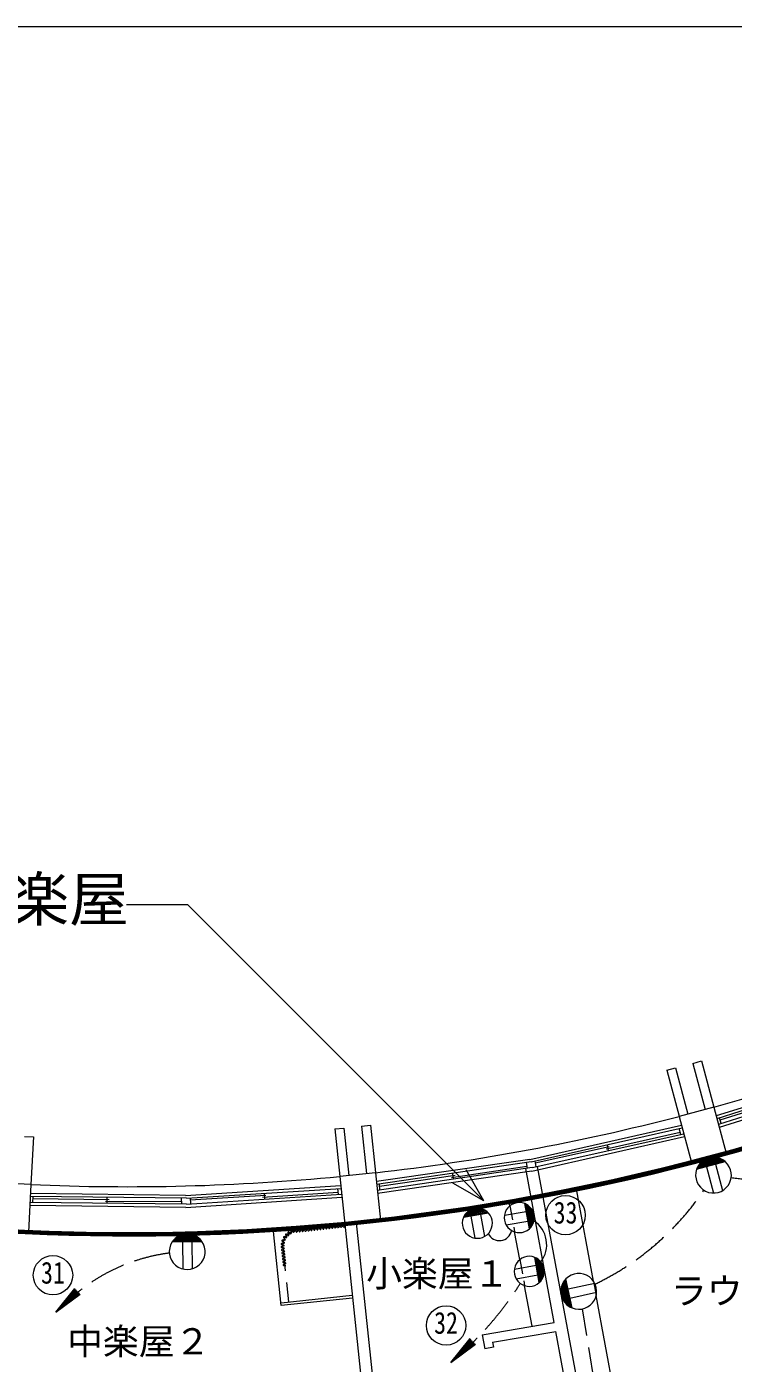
# Model space of a CAD drawing. Units: millimetres, scale not verified. Extents: x -33719 to 22651, y -21066 to 18138.
# Drawn here: x -12457 to -620, y -4248 to 18138 of the extents above; entities that cross this region are included whole.
import ezdxf
from ezdxf.enums import TextEntityAlignment as Align

# ---------------------------------------------------------------- set-up
doc = ezdxf.new("R2010")
doc.units = ezdxf.units.MM
doc.header["$LTSCALE"] = 200
for name, pattern in [('DASHED1', [1.8, 1.2, -0.6]), ('DASHED2', [3, 2, -1]), ('DASHED3', [4, 3, -1])]:
    doc.linetypes.add(name, pattern=pattern)
for name, color, linetype, lineweight in [('1-0_121', 7, 'Continuous', 9), ('1-F', 1, 'Continuous', 35), ('8-1', 7, 'Continuous', 9), ('8-2', 7, 'Continuous', 9), ('E-0', 7, 'Continuous', 9), ('F-0', 7, 'Continuous', 9)]:
    doc.layers.add(name, color=color, linetype=linetype, lineweight=lineweight)
doc.styles.add('HG創英角ｺﾞｼｯｸUB', font='')
doc.styles.add('HGｺﾞｼｯｸE', font='')
doc.styles.add('ＭＳ ゴシック', font='')
doc.styles.get('HG創英角ｺﾞｼｯｸUB').set_extended_font_data('HG創英角ｺﾞｼｯｸUB')
doc.styles.get('HGｺﾞｼｯｸE').set_extended_font_data('HGｺﾞｼｯｸE')
doc.styles.get('ＭＳ ゴシック').set_extended_font_data('MS Gothic')

msp = doc.modelspace()

# ---------------------------------------------------------------- linework, layer by layer
at = {"layer": '1-0_121'}
for p, q in [((-1732.9, 660.3), (-1587.8, 698.2)), ((-1587.8, 698.2), (-1381.2, -72.7)), ((-1298, 775.8), (-1153.3, 815.6)), ((-1298, 775.8), (-1091.4, 4.9)), ((-1153.3, 815.6), (-946.5, 43.7)), ((-1732.9, 660.3), (-1526.1, -111.5)), ((1574.2, 667.4), (-907.2, -103.1)), ((1601.3, 632.7), (-894.2, -151.4)), ((1634.7, 538.3), (-868.3, -248.1)), ((1641, 478.7), (-855.4, -296.4)), ((-946.3, 42.8), (-739.2, -730)), ((-841.5, -169.9), (377.9, 208.7)), ((-824.2, -234.4), (-850.1, -137.7)), ((-7295.7, -322.9), (-7146.5, -308.1)), ((-7295.7, -322.9), (-7212.2, -1117.5)), ((-7146.5, -308.1), (-7063, -1101.9)), ((-6848.1, -276.8), (-6699, -260.2)), ((-6848.1, -276.8), (-6764.7, -1070.5)), ((-6699, -260.2), (-6615.5, -1054.8)), ((-4028.2, -833.2), (-1486.9, -258)), ((-4006.9, -871.7), (-1473.9, -306.3)), ((-3988.7, -970.1), (-1448, -403)), ((-1509.3, -382.7), (-2750.6, -663.6)), ((-1500.7, -414.9), (-1526.6, -318.2)), ((-12494.6, -448.2), (-12344.7, -455.1)), ((-12344.7, -455.1), (-12386.5, -1253)), ((-3991.8, -1030), (-1435.1, -451.3)), ((-3937.6, -890.3), (-2698.2, -616.8)), ((-2735.1, -587.8), (-2713.1, -685.4)), ((-4028.2, -833.2), (-6599.6, -1206)), ((-4006.9, -871.7), (-6594.4, -1255.7)), ((-4091, -885.5), (-4073.1, -982.5)), ((-3943.7, -857.5), (-3925.5, -955.9)), ((-739.2, -730), (-1318.8, -885.3)), ((-6615.4, -1055.8), (-6531.8, -1851.4)), ((-3988.7, -970.1), (-6583.9, -1355.3)), ((-3991.8, -1030), (-6578.7, -1405)), ((-6545.2, -1282.3), (-5281.6, -1099.1)), ((-4079.2, -949.7), (-5339.1, -1140.2)), ((-5305.6, -1165.6), (-5319.8, -1067.3)), ((-3619.6, -3566.4), (-4097.8, -986.3)), ((-3081, -5375), (-3901, -950.5)), ((-12386.6, -1254), (-12985.8, -1222.6)), ((-12386.6, -1254), (-12428.5, -2052.9)), ((-9796.4, -1438.8), (-7196.4, -1268.3)), ((-9781.4, -1480.3), (-7191.1, -1318.1)), ((-7234.6, -1421.1), (-7245, -1321.6)), ((-6538.2, -1348.6), (-6548.6, -1249.1)), ((-2959.5, -2875.2), (-3245.6, -1331.4)), ((-9778.8, -1580.3), (-12402.4, -1554.7)), ((-9781.4, -1480.3), (-12397.1, -1454.8)), ((-9796.4, -1438.8), (-12394.5, -1404.8)), ((-12356.1, -1555.3), (-12350.9, -1455.4)), ((-12352.6, -1488.7), (-11076, -1505.4)), ((-9865, -1546), (-11139.2, -1537)), ((-11110.1, -1567.3), (-11108.8, -1468.1)), ((-9866.7, -1480.7), (-9864.1, -1579.3)), ((-9791.2, -1638.9), (-7175.5, -1467.3)), ((-9778.8, -1580.3), (-7180.7, -1417.6)), ((-9716.7, -1476.1), (-9714.1, -1576.1)), ((-9715.9, -1509.4), (-8449, -1433.2)), ((-7238, -1387.9), (-8508.1, -1471.2)), ((-8480.9, -1398.8), (-8474.3, -1498.6)), ((-4363.2, -1611.8), (-4372.2, -1563.6)), ((-9791.2, -1638.9), (-12405, -1604.7)), ((-7972.9, -2009.4), (-7975.9, -2048.8)), ((-7944, -2045.5), (-7955.1, -2007.5)), ((-7923.2, -2004.1), (-7926.2, -2043.6)), ((-7894.3, -2040.2), (-7905.4, -2002.3)), ((-7873.5, -1998.9), (-7876.5, -2038.4)), ((-7844.5, -2035), (-7855.7, -1997)), ((-7823.8, -1993.7), (-7826.8, -2033.1)), ((-7794.8, -2029.8), (-7806, -1991.8)), ((-7774, -1988.4), (-7777, -2027.9)), ((-7745.1, -2024.6), (-7756.2, -1986.6)), ((-7724.3, -1983.2), (-7727.3, -2022.7)), ((-7695.4, -2019.3), (-7706.5, -1981.4)), ((-7674.6, -1978), (-7677.6, -2017.5)), ((-7645.6, -2014.1), (-7656.8, -1976.1)), ((-7624.8, -1972.8), (-7627.9, -2012.2)), ((-7595.9, -2008.9), (-7607.1, -1970.9)), ((-7575.1, -1967.5), (-7578.1, -2007)), ((-7546.2, -2003.7), (-7557.3, -1965.7)), ((-7525.4, -1962.3), (-7528.4, -2001.8)), ((-7496.5, -1998.4), (-7507.6, -1960.4)), ((-7475.7, -1957.1), (-7478.7, -1996.6)), ((-7446.7, -1993.2), (-7457.9, -1955.2)), ((-7425.9, -1951.9), (-7428.9, -1991.3)), ((-7397, -1988), (-7408.2, -1950)), ((-7376.2, -1946.6), (-7379.2, -1986.1)), ((-7347.3, -1982.8), (-7358.4, -1944.8)), ((-7326.5, -1941.4), (-7329.5, -1980.9)), ((-7297.6, -1977.5), (-7308.7, -1939.5)), ((-7276.8, -1936.2), (-7279.8, -1975.7)), ((-7247.8, -1972.3), (-7259, -1934.3)), ((-7227, -1931), (-7230, -1970.4)), ((-7198.1, -1967.1), (-7209.2, -1929.1)), ((-7177.3, -1925.7), (-7180.3, -1965.2)), ((-7148.4, -1961.8), (-7159.5, -1923.9)), ((-7127.7, -1921.8), (-7130.6, -1960)), ((-6531.8, -1851.4), (-6929.6, -1893.3)), ((-6532.4, -5672.5), (-6929.6, -1893.3)), ((-12428.5, -2052.9), (-12828.8, -2032)), ((-8179.5, -2200.1), (-8142.9, -2219)), ((-8134.6, -2188.1), (-8172, -2183.1)), ((-8153.8, -2142.2), (-8126.3, -2171.9)), ((-8108.7, -2143.7), (-8145.2, -2126.1)), ((-8122.2, -2096.7), (-8098.7, -2130)), ((-8078.1, -2107.2), (-8109.3, -2083.7)), ((-8080.4, -2058.2), (-8064.6, -2096.3)), ((-8039.6, -2078.4), (-8065.4, -2048)), ((-8031, -2029), (-8024.5, -2070.6)), ((-7993.7, -2050.7), (-8014.1, -2022.6)), ((-4196.4, -2512.2), (-4282.4, -2047.9)), ((-8188.4, -2259.8), (-8152, -2264.6)), ((-8150.1, -2282.4), (-8188.1, -2293.6)), ((-8186.2, -2311.3), (-8146.7, -2314.3)), ((-8144.9, -2332.1), (-8182.9, -2343.3)), ((-8181, -2361.1), (-8141.5, -2364.1)), ((-8139.6, -2381.9), (-8177.6, -2393)), ((-8175.8, -2410.8), (-8136.3, -2413.8)), ((-8134.4, -2431.6), (-8172.4, -2442.7)), ((-8170.5, -2460.5), (-8131.1, -2463.5)), ((-8129.2, -2481.3), (-8167.2, -2492.5)), ((-8165.3, -2510.2), (-8125.8, -2513.3)), ((-8124, -2531), (-8162, -2542.2)), ((-8160.1, -2560), (-8120.6, -2563)), ((-8118.7, -2580.8), (-8156.7, -2591.9)), ((-8154.9, -2609.7), (-8115.4, -2612.7)), ((-8196.5, -3233), (-7003.1, -3107.6)), ((-3989.4, -3629), (-4115.6, -2948.2)), ((-2552, -5073.6), (-2915.9, -3110.4)), ((-6997.8, -3157.3), (-8191.3, -3282.7)), ((-4827.6, -3770.8), (-3619.6, -3566.4)), ((-4827.6, -3770.8), (-4784.2, -4004.7)), ((-4652.3, -3893.2), (-3592.3, -3713.9)), ((-3314.1, -5214.8), (-3592.3, -3713.9)), ((-4636.7, -3977.4), (-4784.2, -4004.7)), ((-4652.3, -3893.2), (-4636.7, -3977.4))]:
    msp.add_line(p, q, dxfattribs=at)
at = {"layer": '1-0_121', "linetype": 'DASHED1'}
for p, q in [((-4363.2, -1611.8), (-4282.4, -2047.9)), ((-4196.4, -2512.2), (-4115.6, -2948.2)), ((-2959.5, -2875.2), (-2915.9, -3110.4))]:
    msp.add_line(p, q, dxfattribs=at)
at = {"layer": '1-0_121', "linetype": 'DASHED2'}
for p, q in [((-7125.8, -1939.9), (-7946.3, -2026.2)), ((-8168.8, -2300.9), (-8072.2, -3220))]:
    msp.add_line(p, q, dxfattribs=at)
at = {"layer": '1-0_121'}
for points in [[(-946.3, 42.8), (-1525.8, -112.5), (-1318.8, -885.3)], [(-6615.4, -1055.8), (-7212.1, -1118.5), (-6731.3, -5693.5)], [(-8191.3, -3282.7), (-8321.9, -2039.6), (-7128.5, -1914.2)], [(-8149.3, -2236), (-8183.5, -2241.4), (-8183.8, -2241.4)]]:
    msp.add_lwpolyline(points, dxfattribs=at)
for centre, radius, start, end in [((-10760.8, 35509.8), 36800, 285.46792, 293.53375), ((-10760.3, 35510), 37600, 285.45715, 289.34762), ((-10760.8, 35509.9), 36800, 276.46792, 284.53375), ((-10760.3, 35510), 37600, 280.65238, 284.54285), ((-10760.8, 35510), 36800, 267.46792, 275.53375), ((-10760.3, 35510), 37600, 276.45715, 280.34762), ((-10760.3, 35510), 37600, 267.45715, 275.54285), ((-7963.6, -2012.9), 10, 32.56505, 159.43495), ((-7913.8, -2007.6), 10, 32.56505, 159.43495), ((-7864.1, -2002.4), 10, 32.56505, 159.43495), ((-7814.4, -1997.2), 10, 32.56505, 159.43495), ((-7764.7, -1992), 10, 32.56505, 159.43495), ((-7714.9, -1986.7), 10, 32.56505, 159.43495), ((-7665.2, -1981.5), 10, 32.56505, 159.43495), ((-7637.2, -2008.7), 10, 212.56505, 339.43495), ((-7615.5, -1976.3), 10, 32.56505, 159.43495), ((-7587.5, -2003.5), 10, 212.56505, 339.43495), ((-7565.8, -1971.1), 10, 32.56505, 159.43495), ((-7537.8, -1998.3), 10, 212.56505, 339.43495), ((-7516, -1965.8), 10, 32.56505, 159.43495), ((-7488, -1993), 10, 212.56505, 339.43495), ((-7466.3, -1960.6), 10, 32.56505, 159.43495), ((-7438.3, -1987.8), 10, 212.56505, 339.43495), ((-7416.6, -1955.4), 10, 32.56505, 159.43495), ((-7388.6, -1982.6), 10, 212.56505, 339.43495), ((-7366.9, -1950.1), 10, 32.56505, 159.43495), ((-7338.9, -1977.4), 10, 212.56505, 339.43495), ((-7317.1, -1944.9), 10, 32.56505, 159.43495), ((-7289.1, -1972.1), 10, 212.56505, 339.43495), ((-7267.4, -1939.7), 10, 32.56505, 159.43495), ((-7239.4, -1966.9), 10, 212.56505, 339.43495), ((-7217.7, -1934.5), 10, 32.56505, 159.43495), ((-7189.7, -1961.7), 10, 212.56505, 339.43495), ((-7168, -1929.2), 10, 32.56505, 159.43495), ((-7140, -1956.5), 10, 212.56505, 339.43495), ((-8172.3, -2193.1), 10, 87.92412, 224.59388), ((-8145.9, -2136), 10, 85.92617, 217.81635), ((-8150, -2226), 10, 274.13487, 44.59388), ((-8134.2, -2178.1), 10, 267.92412, 37.81635), ((-8112.9, -2093), 10, 68.88201, 202.11495), ((-8108, -2133.7), 10, 265.92617, 22.11495), ((-8070.5, -2056.6), 10, 58.95465, 188.86052), ((-8074.5, -2097.8), 10, 248.88201, 8.86052), ((-8034.4, -2069.9), 10, 238.95465, 355.57245), ((-8021, -2029.8), 10, 45.99847, 175.57245), ((-7985.3, -2045.3), 10, 212.56505, 339.43495), ((-7935.6, -2040.1), 10, 212.56505, 339.43495), ((-7885.8, -2034.9), 10, 212.56505, 339.43495), ((-7836.1, -2029.6), 10, 212.56505, 339.43495), ((-7786.4, -2024.4), 10, 212.56505, 339.43495), ((-7736.7, -2019.2), 10, 212.56505, 339.43495), ((-7686.9, -2014), 10, 212.56505, 339.43495), ((-8183.1, -2251.4), 10, 94.13487, 237.80997), ((-8182.7, -2302), 10, 122.56505, 249.43495), ((-8177.5, -2351.7), 10, 122.56505, 249.43495), ((-8172.3, -2401.4), 10, 122.56505, 249.43495), ((-8167, -2451.2), 10, 122.56505, 249.43495), ((-8155.5, -2274), 10, 302.56505, 69.43495), ((-8150.3, -2323.7), 10, 302.56505, 69.43495), ((-8145, -2373.4), 10, 302.56505, 69.43495), ((-8139.8, -2423.2), 10, 302.56505, 69.43495), ((-8161.8, -2500.9), 10, 122.56505, 249.43495), ((-8156.6, -2550.6), 10, 122.56505, 249.43495), ((-8151.3, -2600.3), 10, 122.56505, 249.43495), ((-8134.6, -2472.9), 10, 302.56505, 69.43495), ((-8129.4, -2522.6), 10, 302.56505, 69.43495), ((-8124.1, -2572.3), 10, 302.56505, 69.43495)]:
    msp.add_arc(centre, radius, start, end, dxfattribs=at)
at = {"layer": '1-0_121', "linetype": 'DASHED2'}
msp.add_arc((-7920.1, -2274.8), 250, 96.00001, 186, dxfattribs=at)
at = {"layer": '1-F'}
for radius, start, end in [(37580, 257.81704, 298.34762), (37590, 257.83233, 298.34762), (37600, 257.84762, 298.34762), (37610, 257.86289, 298.33242), (37620, 257.87816, 293.54285), (41400, 278.1116, 298.33386), (41410, 278.12547, 298.34773), (41420, 278.13934, 298.3616), (41430, 278.15319, 298.37553), (41440, 278.16704, 298.38939)]:
    msp.add_arc((-10760.3, 35510), radius, start, end, dxfattribs=at)
at = {"layer": '8-1'}
for p, q in [((-1234.7, -999.4), (-753.9, -870.6)), ((-1227.6, -980.7), (-769.5, -858)), ((-1218.7, -961.6), (-786.7, -845.8)), ((-1207.8, -941.9), (-806, -834.2)), ((-1194.4, -921.5), (-827.8, -823.3)), ((-1177.5, -900.2), (-853.1, -813.2)), ((-1155.7, -877.5), (-883.3, -804.6)), ((-1125.1, -852.6), (-922.2, -798.2)), ((-1067.2, -820.3), (-988.5, -799.2)), ((-1069.8, -955.2), (-951.4, -1396.8)), ((-918.9, -914.8), (-800.5, -1356.4)), ((-4720.6, -1732.7), (-5141.5, -1808.8)), ((-4726.2, -1726.7), (-5138.3, -1801.3)), ((-4739, -1714.4), (-5130.6, -1785.2)), ((-4753.4, -1702.4), (-5121.3, -1768.9)), ((-4769.9, -1690.7), (-5110, -1752.2)), ((-4788.8, -1679.5), (-5096.2, -1735.1)), ((-4811.3, -1669), (-5078.8, -1717.3)), ((-4839.1, -1659.4), (-5056.1, -1698.6)), ((-4877.7, -1651.7), (-5022.7, -1677.9)), ((-4945.6, -2151), (-5011.7, -1785.3)), ((-4784.2, -2121.9), (-4850.3, -1756.2)), ((-4454.2, -1769.7), (-4088.5, -1703.6)), ((-4035.8, -1994.7), (-4111.9, -1573.9)), ((-4029.9, -1989.1), (-4104.4, -1577)), ((-4017.6, -1976.4), (-4088.4, -1584.7)), ((-4005.5, -1961.9), (-4072.1, -1594)), ((-3993.9, -1945.5), (-4055.4, -1605.3)), ((-3982.7, -1926.5), (-4038.2, -1619.2)), ((-3972.1, -1904), (-4020.5, -1636.5)), ((-3962.5, -1876.2), (-4001.7, -1659.2)), ((-3954.8, -1837.6), (-3981.1, -1692.7)), ((-4425, -1931.1), (-4059.3, -1865)), ((-10019.6, -2214.3), (-9522, -2206)), ((-10008.2, -2197.9), (-9534, -2189.9)), ((-9995, -2181.4), (-9547.8, -2174)), ((-9979.6, -2165), (-9563.7, -2158)), ((-9961.6, -2148.4), (-9582.2, -2142.1)), ((-9940.1, -2131.9), (-9604.3, -2126.3)), ((-9913.4, -2115.2), (-9631.5, -2110.5)), ((-9877.7, -2098.4), (-9667.7, -2094.9)), ((-9848.9, -2211.4), (-9841.3, -2668.6)), ((-9813.7, -2081.1), (-9732.2, -2079.8)), ((-9692.7, -2208.8), (-9685.1, -2666)), ((-4287.3, -2670.1), (-3921.6, -2604)), ((-3869, -2895.1), (-3945.1, -2474.2)), ((-3863, -2889.5), (-3937.5, -2477.4)), ((-3850.7, -2876.7), (-3921.5, -2485)), ((-3838.7, -2862.3), (-3905.2, -2494.4)), ((-3827, -2845.8), (-3888.5, -2505.7)), ((-3815.8, -2826.8), (-3871.4, -2519.5)), ((-3805.2, -2804.4), (-3853.6, -2536.9)), ((-3795.6, -2776.6), (-3834.9, -2559.5)), ((-3788, -2738), (-3814.2, -2593)), ((-4258.1, -2831.5), (-3892.4, -2765.3)), ((-3395.3, -3277.5), (-3475.5, -2906.6)), ((-3375.6, -3291.9), (-3463.5, -2885.3)), ((-3356.5, -3303.8), (-3450.9, -2866.6)), ((-3337.8, -3313.5), (-3437.9, -2850)), ((-3319.4, -3321.6), (-3424.6, -2835.1)), ((-3388.5, -3002), (-2941.6, -2905.4)), ((-3490.1, -3145.6), (-3507.4, -3065.9)), ((-3460.7, -3205), (-3505.1, -2999.6)), ((-3437.3, -3236.7), (-3496.8, -2961.1)), ((-3415.7, -3259.6), (-3486.7, -2931.3)), ((-3355.5, -3154.7), (-2908.6, -3058.1))]:
    msp.add_line(p, q, dxfattribs=at)
for centre, radius, start, end in [((-950.9, -1096.8), 300, 161.0455, 48.95448), ((-950.9, -1096.8), 300, 48.95448, 161.0455), ((-950.9, -1096.8), 300, 48.95448, 161.0455), ((-4205.1, -1808), 252, 68.3036, 312.19655), ((-4907.3, -1902), 252, 158.3036, 42.19655), ((-4907.3, -1902), 252, 42.19655, 158.30345), ((-4205.1, -1808), 252, 312.19655, 68.30345), ((-9768, -2377.6), 300, 147.00088, 34.90986), ((-9768, -2377.6), 300, 34.90986, 147.00088), ((-9768, -2377.6), 300, 34.90986, 147.00088), ((-4038.2, -2708.4), 252, 68.3036, 312.19655), ((-4038.2, -2708.4), 252, 312.19655, 68.30345), ((-3208.2, -3042.9), 300, 136.14868, 248.2397), ((-3208.2, -3042.9), 300, 136.14868, 248.2397), ((-3208.2, -3042.9), 300, 248.2397, 136.14868)]:
    msp.add_arc(centre, radius, start, end, dxfattribs=at)
at = {"layer": '8-2', "linetype": 'DASHED3'}
for p, q in [((-11971.4, -3394.5), (-11651.3, -2994.8)), ((-11971.4, -3394.5), (-11558.7, -3091.3)), ((-2813.8, -5363), (-3144.9, -3336.2)), ((-5350.4, -4233.6), (-5030.2, -3833.8)), ((-5350.4, -4233.6), (-4937.7, -3930.3))]:
    msp.add_line(p, q, dxfattribs=at)
at = {"layer": '8-2'}
for p, q in [((-11754.8, -3235.4), (-11752.4, -3121.1)), ((-11739.6, -3224.2), (-11737, -3101.9)), ((-11724.3, -3213), (-11721.6, -3082.6)), ((-11709.1, -3201.8), (-11706.2, -3063.4)), ((-11693.9, -3190.6), (-11690.8, -3044.2)), ((-11678.6, -3179.4), (-11675.4, -3024.9)), ((-11663.4, -3168.2), (-11660, -3005.7)), ((-11648.1, -3157), (-11644.9, -3001.4)), ((-11632.9, -3145.8), (-11630.2, -3016.7)), ((-11617.7, -3134.6), (-11615.5, -3032)), ((-11602.4, -3123.4), (-11600.9, -3047.3)), ((-11587.2, -3112.2), (-11586.2, -3062.6)), ((-11572, -3101), (-11571.5, -3077.9)), ((-11922.4, -3358.5), (-11921.9, -3332.7)), ((-11907.2, -3347.3), (-11906.5, -3313.4)), ((-11891.9, -3336.1), (-11891, -3294.2)), ((-11876.7, -3324.9), (-11875.6, -3275)), ((-11861.4, -3313.7), (-11860.2, -3255.7)), ((-11846.2, -3302.5), (-11844.8, -3236.5)), ((-11831, -3291.3), (-11829.4, -3217.3)), ((-11815.7, -3280.2), (-11814, -3198)), ((-11800.5, -3269), (-11798.6, -3178.8)), ((-11785.3, -3257.8), (-11783.2, -3159.6)), ((-11770, -3246.6), (-11767.8, -3140.3)), ((-5179.5, -4108), (-5177.6, -4017.8)), ((-5164.2, -4096.8), (-5162.2, -3998.6)), ((-5149, -4085.6), (-5146.8, -3979.3)), ((-5133.7, -4074.4), (-5131.4, -3960.1)), ((-5118.5, -4063.2), (-5116, -3940.9)), ((-5103.3, -4052), (-5100.6, -3921.6)), ((-5088, -4040.8), (-5085.2, -3902.4)), ((-5072.8, -4029.6), (-5069.8, -3883.2)), ((-5057.6, -4018.4), (-5054.4, -3863.9)), ((-5042.3, -4007.2), (-5039, -3844.7)), ((-5027.1, -3996), (-5023.9, -3840.4)), ((-5011.9, -3984.8), (-5009.2, -3855.7)), ((-4996.6, -3973.6), (-4994.5, -3871)), ((-4981.4, -3962.4), (-4979.8, -3886.3)), ((-4966.2, -3951.2), (-4965.1, -3901.6)), ((-4950.9, -3940), (-4950.4, -3917)), ((-5301.3, -4197.5), (-5300.8, -4171.7)), ((-5286.1, -4186.3), (-5285.4, -4152.4)), ((-5270.9, -4175.1), (-5270, -4133.2)), ((-5255.6, -4163.9), (-5254.6, -4114)), ((-5240.4, -4152.7), (-5239.2, -4094.7)), ((-5225.2, -4141.5), (-5223.8, -4075.5)), ((-5209.9, -4130.4), (-5208.4, -4056.3)), ((-5194.7, -4119.2), (-5193, -4037))]:
    msp.add_line(p, q, dxfattribs=at)
for centre in [(-3428.6, -1767.2), (-12016.7, -2773.8), (-5431.7, -3613.6)]:
    msp.add_circle(centre, 330, dxfattribs=at)
at = {"layer": '8-2', "linetype": 'DASHED3'}
for centre, radius, start, end in [((287.2, 6682.4), 7877.2, 263.13921, 284.49036), ((-4946.7, 1255.7), 4636.8, 295.72737, 325.80506), ((-9668.5, -5455.7), 3079.7, 97.43626, 128.70751), ((-9039.7, 183.9), 5755.4, 309.86709, 327.46481)]:
    msp.add_arc(centre, radius, start, end, dxfattribs=at)
at = {"layer": '8-2'}
for centre, radius, start, end in [((-4230.1, -2262), 484.6, 323.36367, 55.93148), ((-4536.4, -1986.6), 206.9, 205.14924, 349.28479)]:
    msp.add_arc(centre, radius, start, end, dxfattribs=at)
at = {"layer": 'E-0'}
for p, q in [((-10787.5, 3436), (-9762, 3436)), ((-4797.2, -1528.8), (-5316.8, -1228.8))]:
    msp.add_line(p, q, dxfattribs=at)
msp.add_lwpolyline([(-9762, 3436), (-4797.2, -1528.8), (-5097.2, -1009.2)], dxfattribs=at)
at = {"layer": 'F-0'}
msp.add_lwpolyline([(22280.6, 18137.9), (-33719.4, 18137.9), (-33719.4, -21062.1)], dxfattribs=at)

# ---------------------------------------------------------------- texts
at = {"layer": '1-0_121', "style": 'HGｺﾞｼｯｸE'}
for s, p in [('小楽屋１', (-6770.7, -3096.7)), ('ラウンジ２', (-1663.1, -3386.8)), ('中楽屋２', (-11780, -4232.5))]:
    msp.add_text(s, height=439.9, dxfattribs=at).set_placement(p, align=Align.BOTTOM_LEFT)
at = {"layer": '8-2', "style": 'ＭＳ ゴシック', "width": 0.8}
for s, p in [('33', (-3628.6, -2017.2)), ('31', (-12216.7, -3023.8)), ('32', (-5631.7, -3863.6))]:
    msp.add_text(s, height=366.6, dxfattribs=at).set_placement(p, align=Align.BOTTOM_LEFT)
at = {"layer": 'E-0', "style": 'HG創英角ｺﾞｼｯｸUB'}
msp.add_text('大ホ－ル専用楽屋', height=733.1, dxfattribs=at).set_placement((-18745.9, 2938.2), align=Align.BOTTOM_LEFT)

doc.saveas('drawing.dxf')
